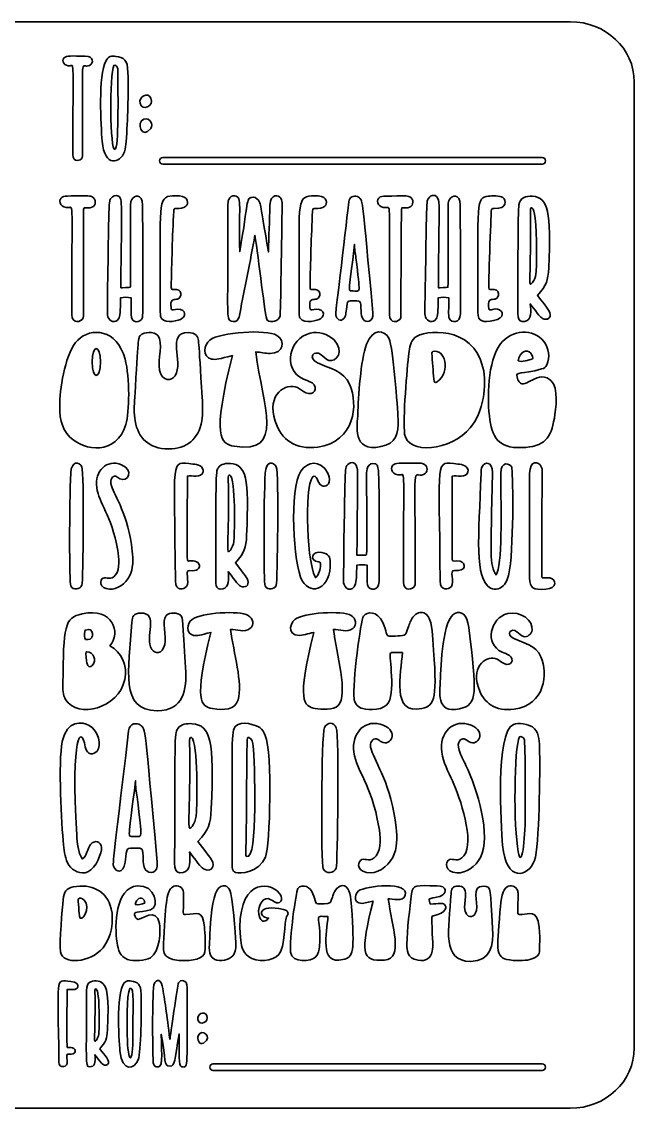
# Model space of a CAD drawing. Header units: inches. Extents: x 7.78 to 13.78, y -13.03 to -8.53.
# Drawn here: x 11.24 to 13.778, y -13.028 to -8.528 of the extents above; entities that cross this region are included whole.
import ezdxf

# ---------------------------------------------------------------- set-up
doc = ezdxf.new("R2010")
doc.units = ezdxf.units.IN
doc.header["$MEASUREMENT"] = 0
doc.layers.add('_U+0421_U+043B_U+043E_U+0439 1', color=7, linetype='Continuous')

# ---------------------------------------------------------------- blocks, each defined once
blk = doc.blocks.new('block 2')
at = {"layer": '_U+0421_U+043B_U+043E_U+0439 1', "color": 240, "lineweight": 35, "true_color": 0xed1c24}
blk.add_open_spline([(13.5124, -8.5278), (13.5124, -8.5278), (8.0431, -8.5278), (8.0431, -8.5278), (7.8965, -8.5278), (7.7778, -8.6393), (7.7778, -8.7769), (7.7778, -8.7769), (7.7778, -12.7785), (7.7778, -12.7785), (7.7778, -12.9161), (7.8965, -13.0278), (8.0431, -13.0278), (8.0431, -13.0278), (13.5124, -13.0278), (13.5124, -13.0278), (13.6589, -13.0278), (13.7778, -12.9161), (13.7778, -12.7785), (13.7778, -12.7785), (13.7778, -8.7769), (13.7778, -8.7769), (13.7778, -8.6393), (13.6589, -8.5278), (13.5124, -8.5278)], degree=3, knots=[0, 0, 0, 0, 1, 1, 1, 2, 2, 2, 3, 3, 3, 4, 4, 4, 5, 5, 5, 6, 6, 6, 7, 7, 7, 8, 8, 8, 8], dxfattribs=at)

msp = doc.modelspace()

# ---------------------------------------------------------------- linework, layer by layer
at = {"layer": '_U+0421_U+043B_U+043E_U+0439 1', "color": 7, "lineweight": 35, "true_color": 0xffffff}
for points, knots in [([(11.4411, -8.7101), (11.4575, -8.7083), (11.4513, -8.6834), (11.452, -9.0782), (11.4521, -9.112), (11.485, -9.105), (11.4905, -9.0896), (11.4921, -9.0853), (11.4921, -9.0807), (11.4921, -9.0762), (11.492, -8.6253), (11.482, -8.7264), (11.5209, -8.7088), (11.538, -8.7011), (11.5404, -8.6696), (11.5023, -8.6699), (11.4468, -8.6703), (11.4247, -8.6668), (11.415, -8.6771), (11.4027, -8.6902), (11.4162, -8.7129), (11.4411, -8.7101)], [0, 0, 0, 0, 1, 1, 1, 2, 2, 2, 3, 3, 3, 4, 4, 4, 5, 5, 5, 6, 6, 6, 7, 7, 7, 7]), ([(11.573, -9.0223), (11.5676, -8.9582), (11.5565, -8.7491), (11.5877, -8.6909), (11.5992, -8.6695), (11.6113, -8.6689), (11.6303, -8.6715), (11.6615, -8.6758), (11.6787, -8.6847), (11.6799, -8.7376), (11.682, -8.8333), (11.6795, -8.9291), (11.6723, -9.0246), (11.6713, -9.0388), (11.6701, -9.0531), (11.6653, -9.0664), (11.6487, -9.1133), (11.5824, -9.1341), (11.573, -9.0223)], [0, 0, 0, 0, 1, 1, 1, 2, 2, 2, 3, 3, 3, 4, 4, 4, 5, 5, 5, 6, 6, 6, 6]), ([(11.6256, -9.0576), (11.6428, -9.0501), (11.6382, -8.8327), (11.638, -8.7311), (11.6379, -8.7257), (11.6379, -8.7201), (11.6354, -8.7153), (11.6329, -8.7105), (11.6271, -8.7069), (11.6219, -8.7086), (11.6018, -8.7456), (11.6063, -9.0662), (11.6256, -9.0576)], [0, 0, 0, 0, 1, 1, 1, 2, 2, 2, 3, 3, 3, 4, 4, 4, 4]), ([(11.7748, -8.844), (11.7628, -8.8184), (11.724, -8.8369), (11.7301, -8.8652), (11.7373, -8.8993), (11.791, -8.8784), (11.7748, -8.844)], [0, 0, 0, 0, 1, 1, 1, 2, 2, 2, 2]), ([(11.7462, -8.931), (11.7108, -8.9425), (11.738, -9.0195), (11.7745, -8.9697), (11.7866, -8.9531), (11.7699, -8.9234), (11.7462, -8.931)], [0, 0, 0, 0, 1, 1, 1, 2, 2, 2, 2]), ([(11.8248, -9.118), (11.8248, -9.118), (13.3962, -9.118), (13.3962, -9.118), (13.4145, -9.118), (13.4146, -9.0902), (13.3962, -9.0902), (13.3962, -9.0902), (11.8248, -9.0902), (11.8248, -9.0902), (11.8064, -9.0902), (11.8064, -9.118), (11.8248, -9.118)], [0, 0, 0, 0, 1, 1, 1, 2, 2, 2, 3, 3, 3, 4, 4, 4, 4]), ([(11.4345, -9.2978), (11.4542, -9.2956), (11.4467, -9.2596), (11.4476, -9.7406), (11.4477, -9.7809), (11.4872, -9.7733), (11.494, -9.7543), (11.4969, -9.7463), (11.4959, -9.7727), (11.4958, -9.306), (11.4958, -9.29), (11.5117, -9.3047), (11.5305, -9.2962), (11.5488, -9.2879), (11.5495, -9.2623), (11.5318, -9.253), (11.5247, -9.2493), (11.5162, -9.2493), (11.5081, -9.2493), (11.4294, -9.2499), (11.4134, -9.247), (11.4031, -9.258), (11.3898, -9.2721), (11.4025, -9.3013), (11.4345, -9.2978)], [0, 0, 0, 0, 1, 1, 1, 2, 2, 2, 3, 3, 3, 4, 4, 4, 5, 5, 5, 6, 6, 6, 7, 7, 7, 8, 8, 8, 8]), ([(11.6501, -9.6296), (11.6535, -9.2771), (11.6586, -9.2617), (11.6402, -9.2496), (11.6301, -9.243), (11.6155, -9.2492), (11.6091, -9.2593), (11.6011, -9.2721), (11.6009, -9.2509), (11.5945, -9.7236), (11.5944, -9.7326), (11.5943, -9.7417), (11.597, -9.7503), (11.6032, -9.7698), (11.6283, -9.7785), (11.6408, -9.7587), (11.6478, -9.7477), (11.6488, -9.7296), (11.6496, -9.671), (11.6639, -9.6683), (11.6788, -9.6683), (11.6931, -9.671), (11.6931, -9.6939), (11.693, -9.7169), (11.6929, -9.7398), (11.6928, -9.7791), (11.7324, -9.7769), (11.7399, -9.7529), (11.7441, -9.7393), (11.7406, -9.325), (11.7401, -9.2873), (11.7394, -9.2379), (11.7058, -9.2458), (11.6957, -9.2646), (11.6878, -9.2795), (11.6901, -9.2687), (11.6907, -9.623), (11.6908, -9.6246), (11.6907, -9.6264), (11.6895, -9.6274), (11.6878, -9.629), (11.6526, -9.6295), (11.6501, -9.6296)], [0, 0, 0, 0, 1, 1, 1, 2, 2, 2, 3, 3, 3, 4, 4, 4, 5, 5, 5, 6, 6, 6, 7, 7, 7, 8, 8, 8, 9, 9, 9, 10, 10, 10, 11, 11, 11, 12, 12, 12, 13, 13, 13, 14, 14, 14, 14]), ([(11.8809, -9.3008), (11.8948, -9.3017), (11.9105, -9.302), (11.9204, -9.2923), (11.9314, -9.2814), (11.9332, -9.2515), (11.8932, -9.2494), (11.8059, -9.2451), (11.8139, -9.2522), (11.8139, -9.5251), (11.8139, -9.7487), (11.8115, -9.7464), (11.8193, -9.7574), (11.8355, -9.7807), (11.8922, -9.7645), (11.9032, -9.7573), (11.9254, -9.743), (11.9172, -9.7087), (11.8682, -9.7206), (11.8574, -9.7232), (11.8592, -9.7166), (11.8581, -9.7021), (11.856, -9.6725), (11.8737, -9.6797), (11.8858, -9.6763), (11.905, -9.6707), (11.9083, -9.6323), (11.8683, -9.6362), (11.8617, -9.6369), (11.8591, -9.6357), (11.8592, -9.6291), (11.8609, -9.5235), (11.8643, -9.4179), (11.8695, -9.3124), (11.87, -9.302), (11.8737, -9.3003), (11.8809, -9.3008)], [0, 0, 0, 0, 1, 1, 1, 2, 2, 2, 3, 3, 3, 4, 4, 4, 5, 5, 5, 6, 6, 6, 7, 7, 7, 8, 8, 8, 9, 9, 9, 10, 10, 10, 11, 11, 11, 12, 12, 12, 12]), ([(12.0997, -9.7628), (12.1081, -9.7711), (12.1234, -9.7729), (12.1325, -9.7645), (12.14, -9.7577), (12.142, -9.7471), (12.1436, -9.7372), (12.1613, -9.6297), (12.1881, -9.5194), (12.2057, -9.412), (12.2213, -9.5017), (12.2482, -9.7567), (12.2571, -9.7642), (12.2719, -9.7768), (12.3063, -9.7679), (12.3104, -9.7452), (12.3116, -9.738), (12.3178, -9.4196), (12.3186, -9.2838), (12.3186, -9.2753), (12.3185, -9.2663), (12.314, -9.2591), (12.3059, -9.2462), (12.2696, -9.2353), (12.268, -9.2885), (12.266, -9.3526), (12.264, -9.4167), (12.262, -9.4808), (12.2274, -9.279), (12.2294, -9.2801), (12.2204, -9.2672), (12.2139, -9.2579), (12.2017, -9.2514), (12.1908, -9.2551), (12.1691, -9.2624), (12.1801, -9.2675), (12.1431, -9.4795), (12.1366, -9.3007), (12.1562, -9.2532), (12.1223, -9.2483), (12.1122, -9.2468), (12.1025, -9.2543), (12.0982, -9.2636), (12.0926, -9.2757), (12.0939, -9.2538), (12.094, -9.5963), (12.094, -9.6358), (12.0888, -9.752), (12.0997, -9.7628)], [0, 0, 0, 0, 1, 1, 1, 2, 2, 2, 3, 3, 3, 4, 4, 4, 5, 5, 5, 6, 6, 6, 7, 7, 7, 8, 8, 8, 9, 9, 9, 10, 10, 10, 11, 11, 11, 12, 12, 12, 13, 13, 13, 14, 14, 14, 15, 15, 15, 16, 16, 16, 16]), ([(12.3945, -9.7574), (12.4106, -9.7807), (12.4673, -9.7645), (12.4784, -9.7573), (12.5006, -9.743), (12.4924, -9.7087), (12.4434, -9.7206), (12.4326, -9.7232), (12.4343, -9.7166), (12.4333, -9.7021), (12.4311, -9.6725), (12.4489, -9.6797), (12.4609, -9.6763), (12.4802, -9.6707), (12.4834, -9.6323), (12.4435, -9.6362), (12.4369, -9.6369), (12.4343, -9.6357), (12.4344, -9.6291), (12.436, -9.5235), (12.4395, -9.4179), (12.4447, -9.3124), (12.4452, -9.302), (12.4488, -9.3003), (12.4561, -9.3008), (12.47, -9.3017), (12.4857, -9.302), (12.4955, -9.2923), (12.5066, -9.2814), (12.5083, -9.2515), (12.4684, -9.2494), (12.3812, -9.2451), (12.3891, -9.2526), (12.3891, -9.5251), (12.3891, -9.7487), (12.3867, -9.7464), (12.3945, -9.7574)], [0, 0, 0, 0, 1, 1, 1, 2, 2, 2, 3, 3, 3, 4, 4, 4, 5, 5, 5, 6, 6, 6, 7, 7, 7, 8, 8, 8, 9, 9, 9, 10, 10, 10, 11, 11, 11, 12, 12, 12, 12]), ([(12.6948, -9.7336), (12.6986, -9.7741), (12.6651, -9.7746), (12.6539, -9.7597), (12.647, -9.7505), (12.6463, -9.7383), (12.6458, -9.7269), (12.644, -9.6798), (12.6497, -9.6824), (12.6, -9.6842), (12.5926, -9.6845), (12.5893, -9.6861), (12.5879, -9.6965), (12.5832, -9.7309), (12.5827, -9.7429), (12.578, -9.7519), (12.5688, -9.7695), (12.5489, -9.7657), (12.543, -9.7486), (12.5402, -9.7404), (12.5412, -9.7315), (12.5422, -9.7228), (12.5428, -9.7184), (12.5951, -9.2708), (12.5964, -9.2665), (12.6009, -9.2507), (12.6227, -9.246), (12.6355, -9.255), (12.6559, -9.2692), (12.65, -9.2619), (12.6948, -9.7336)], [0, 0, 0, 0, 1, 1, 1, 2, 2, 2, 3, 3, 3, 4, 4, 4, 5, 5, 5, 6, 6, 6, 7, 7, 7, 8, 8, 8, 9, 9, 9, 10, 10, 10, 10]), ([(12.8477, -9.253), (12.8367, -9.2472), (12.8234, -9.2493), (12.748, -9.2499), (12.7377, -9.2499), (12.726, -9.2505), (12.719, -9.258), (12.7057, -9.2721), (12.7184, -9.3013), (12.7504, -9.2978), (12.7697, -9.2957), (12.7626, -9.2655), (12.7635, -9.7406), (12.7636, -9.7809), (12.8031, -9.7733), (12.8099, -9.7543), (12.8116, -9.7496), (12.8111, -9.3009), (12.8141, -9.299), (12.8155, -9.2981), (12.8173, -9.2981), (12.819, -9.2982), (12.8283, -9.2988), (12.838, -9.3), (12.8464, -9.2962), (12.8647, -9.2879), (12.8654, -9.2623), (12.8477, -9.253)], [0, 0, 0, 0, 1, 1, 1, 2, 2, 2, 3, 3, 3, 4, 4, 4, 5, 5, 5, 6, 6, 6, 7, 7, 7, 8, 8, 8, 9, 9, 9, 9]), ([(12.9664, -9.267), (12.9591, -9.2368), (12.9335, -9.246), (12.9251, -9.2593), (12.917, -9.2721), (12.9168, -9.2509), (12.9104, -9.7236), (12.9103, -9.7326), (12.9102, -9.7417), (12.9129, -9.7503), (12.9191, -9.7698), (12.9442, -9.7785), (12.9567, -9.7587), (12.9637, -9.7477), (12.9647, -9.7296), (12.9655, -9.671), (12.9799, -9.6683), (12.9947, -9.6683), (13.0091, -9.671), (13.0088, -9.74), (13.0077, -9.7479), (13.0108, -9.7558), (13.0188, -9.7764), (13.0572, -9.7786), (13.0573, -9.7381), (13.0577, -9.5878), (13.0581, -9.4376), (13.056, -9.2873), (13.0553, -9.2379), (13.0217, -9.2457), (13.0116, -9.2646), (13.0062, -9.2748), (13.0061, -9.2868), (13.0061, -9.2983), (13.0061, -9.3009), (13.0074, -9.6257), (13.0054, -9.6274), (13.0037, -9.629), (12.9685, -9.6295), (12.966, -9.6296), (12.9694, -9.2694), (12.9704, -9.2836), (12.9664, -9.267)], [0, 0, 0, 0, 1, 1, 1, 2, 2, 2, 3, 3, 3, 4, 4, 4, 5, 5, 5, 6, 6, 6, 7, 7, 7, 8, 8, 8, 9, 9, 9, 10, 10, 10, 11, 11, 11, 12, 12, 12, 13, 13, 13, 14, 14, 14, 14]), ([(13.1968, -9.3008), (13.2541, -9.3045), (13.2473, -9.266), (13.2336, -9.256), (13.2209, -9.2468), (13.1879, -9.2489), (13.1728, -9.2506), (13.1223, -9.2565), (13.1298, -9.2629), (13.1298, -9.7313), (13.1298, -9.7723), (13.1539, -9.7739), (13.1947, -9.7656), (13.2454, -9.7552), (13.2349, -9.7231), (13.2116, -9.7183), (13.1899, -9.7138), (13.1761, -9.7293), (13.175, -9.7148), (13.1741, -9.7024), (13.1712, -9.6878), (13.1793, -9.6813), (13.1853, -9.6764), (13.1942, -9.6784), (13.2017, -9.6763), (13.2209, -9.6707), (13.2242, -9.6323), (13.1843, -9.6362), (13.1815, -9.6365), (13.1783, -9.6368), (13.1765, -9.6347), (13.1713, -9.629), (13.1846, -9.329), (13.1855, -9.3124), (13.186, -9.302), (13.1896, -9.3003), (13.1968, -9.3008)], [0, 0, 0, 0, 1, 1, 1, 2, 2, 2, 3, 3, 3, 4, 4, 4, 5, 5, 5, 6, 6, 6, 7, 7, 7, 8, 8, 8, 9, 9, 9, 10, 10, 10, 11, 11, 11, 12, 12, 12, 12]), ([(13.4231, -9.5469), (13.4206, -9.6014), (13.4152, -9.6172), (13.3768, -9.6613), (13.4175, -9.7148), (13.4417, -9.7384), (13.4239, -9.7554), (13.4172, -9.7618), (13.4061, -9.7614), (13.398, -9.757), (13.387, -9.7511), (13.3816, -9.742), (13.3468, -9.6967), (13.3501, -9.7263), (13.3522, -9.763), (13.3247, -9.7687), (13.2883, -9.7762), (13.2957, -9.7426), (13.2958, -9.6723), (13.2959, -9.588), (13.295, -9.3127), (13.2996, -9.2858), (13.3044, -9.2571), (13.3279, -9.2483), (13.3563, -9.2506), (13.4223, -9.256), (13.4336, -9.3139), (13.4231, -9.5469)], [0, 0, 0, 0, 1, 1, 1, 2, 2, 2, 3, 3, 3, 4, 4, 4, 5, 5, 5, 6, 6, 6, 7, 7, 7, 8, 8, 8, 9, 9, 9, 9]), ([(13.3677, -9.3423), (13.3611, -9.2882), (13.3472, -9.294), (13.3474, -9.3077), (13.3515, -9.5906), (13.3352, -9.6354), (13.356, -9.6081), (13.3638, -9.5979), (13.3683, -9.5854), (13.3704, -9.5729), (13.3734, -9.5552), (13.3749, -9.4009), (13.3677, -9.3423)], [0, 0, 0, 0, 1, 1, 1, 2, 2, 2, 3, 3, 3, 4, 4, 4, 4]), ([(12.6247, -9.5056), (12.623, -9.4883), (12.6169, -9.4665), (12.619, -9.4493), (12.5953, -9.6434), (12.5915, -9.6433), (12.6055, -9.6429), (12.6488, -9.6418), (12.6409, -9.6654), (12.6247, -9.5056)], [0, 0, 0, 0, 1, 1, 1, 2, 2, 2, 3, 3, 3, 3]), ([(11.4394, -10.2477), (11.4006, -10.2088), (11.3957, -10.1574), (11.3972, -10.1053), (11.3993, -10.0341), (11.4228, -9.8942), (11.4722, -9.846), (11.5263, -9.7932), (11.635, -9.7985), (11.668, -9.9255), (11.6884, -10.004), (11.6865, -10.1432), (11.6708, -10.1956), (11.6329, -10.3224), (11.5004, -10.3087), (11.4394, -10.2477)], [0, 0, 0, 0, 1, 1, 1, 2, 2, 2, 3, 3, 3, 4, 4, 4, 5, 5, 5, 5]), ([(12.0266, -9.9249), (12.0445, -9.9289), (12.0593, -9.9238), (12.1125, -9.9103), (12.0276, -10.2504), (12.0621, -10.276), (12.1199, -10.2857), (12.3315, -10.321), (12.2384, -10.1213), (12.2094, -9.8956), (12.2295, -9.8956), (12.2492, -9.9019), (12.2693, -9.9018), (12.3235, -9.9017), (12.3356, -9.8506), (12.2966, -9.8267), (12.2548, -9.8011), (12.0628, -9.8125), (12.0191, -9.8461), (11.9931, -9.8661), (11.9876, -9.9161), (12.0266, -9.9249)], [0, 0, 0, 0, 1, 1, 1, 2, 2, 2, 3, 3, 3, 4, 4, 4, 5, 5, 5, 6, 6, 6, 7, 7, 7, 7]), ([(12.4663, -10.2891), (12.6202, -10.2686), (12.635, -10.1124), (12.5988, -10.0312), (12.5721, -9.9709), (12.5178, -9.9663), (12.4647, -9.9404), (12.4231, -9.9202), (12.45, -9.8847), (12.4801, -9.9068), (12.4909, -9.9147), (12.4994, -9.9267), (12.5123, -9.9304), (12.5424, -9.9392), (12.5804, -9.8925), (12.5337, -9.8458), (12.5084, -9.8205), (12.4696, -9.8094), (12.4348, -9.8176), (12.3483, -9.8379), (12.3176, -9.9677), (12.4066, -10.0075), (12.4186, -10.0129), (12.4319, -10.0158), (12.4426, -10.0236), (12.4711, -10.0446), (12.4513, -10.0802), (12.4168, -10.0643), (12.4045, -10.0587), (12.3945, -10.0486), (12.3822, -10.0429), (12.335, -10.0207), (12.2533, -10.0709), (12.2896, -10.1816), (12.3155, -10.2606), (12.3739, -10.3013), (12.4663, -10.2891)], [0, 0, 0, 0, 1, 1, 1, 2, 2, 2, 3, 3, 3, 4, 4, 4, 5, 5, 5, 6, 6, 6, 7, 7, 7, 8, 8, 8, 9, 9, 9, 10, 10, 10, 11, 11, 11, 12, 12, 12, 12]), ([(12.6689, -9.8629), (12.6434, -9.9304), (12.6346, -10.0834), (12.6322, -10.1533), (12.6307, -10.1947), (12.6067, -10.3137), (12.7276, -10.2875), (12.7906, -10.2738), (12.8017, -10.2358), (12.7992, -10.1733), (12.7973, -10.1277), (12.7789, -9.8757), (12.762, -9.8408), (12.7434, -9.8021), (12.6941, -9.7962), (12.6689, -9.8629)], [0, 0, 0, 0, 1, 1, 1, 2, 2, 2, 3, 3, 3, 4, 4, 4, 5, 5, 5, 5]), ([(12.8689, -9.8358), (12.9059, -9.8044), (13.1087, -9.7814), (13.1509, -9.9597), (13.1685, -10.0338), (13.1524, -10.1442), (13.0983, -10.2096), (13.0187, -10.306), (12.8387, -10.322), (12.8264, -10.2357), (12.8178, -10.1756), (12.8369, -9.959), (12.8434, -9.9016), (12.8461, -9.8777), (12.8505, -9.8514), (12.8689, -9.8358)], [0, 0, 0, 0, 1, 1, 1, 2, 2, 2, 3, 3, 3, 4, 4, 4, 5, 5, 5, 5]), ([(13.4491, -10.1542), (13.4362, -10.2419), (13.4145, -10.2834), (13.3284, -10.2907), (13.2231, -10.2995), (13.1925, -10.2594), (13.1797, -10.1772), (13.1665, -10.0925), (13.1704, -9.931), (13.2227, -9.8629), (13.2714, -9.7997), (13.3595, -9.7978), (13.4027, -9.8515), (13.4244, -9.8784), (13.4301, -9.9179), (13.4151, -9.949), (13.4099, -9.9599), (13.4053, -9.9625), (13.3939, -9.9658), (13.3097, -9.9901), (13.2853, -9.9747), (13.2919, -9.9992), (13.3116, -10.0722), (13.3587, -9.9789), (13.4162, -10.0029), (13.4637, -10.0227), (13.4566, -10.1034), (13.4491, -10.1542)], [0, 0, 0, 0, 1, 1, 1, 2, 2, 2, 3, 3, 3, 4, 4, 4, 5, 5, 5, 6, 6, 6, 7, 7, 7, 8, 8, 8, 9, 9, 9, 9]), ([(11.7314, -9.8272), (11.7212, -9.8391), (11.7239, -9.8337), (11.7079, -10.0842), (11.7059, -10.1166), (11.7041, -10.1493), (11.7097, -10.1813), (11.7224, -10.253), (11.7669, -10.2954), (11.8471, -10.2973), (11.8471, -10.2973), (11.8471, -10.2973), (11.8471, -10.2973), (11.8485, -10.2973), (11.847, -10.2973), (11.8482, -10.2973), (11.8482, -10.2973), (11.8482, -10.2973), (11.8482, -10.2973), (11.9238, -10.2955), (11.9721, -10.2575), (11.9856, -10.1813), (11.9912, -10.1493), (11.9894, -10.1166), (11.9874, -10.0842), (11.9715, -9.8352), (11.9743, -9.8394), (11.9639, -9.8272), (11.9556, -9.8176), (11.9418, -9.8152), (11.9292, -9.815), (11.8376, -9.8136), (11.9123, -9.9338), (11.8749, -9.9944), (11.8613, -10.0163), (11.8218, -10.02), (11.8109, -9.9708), (11.8014, -9.9276), (11.8282, -9.8557), (11.8034, -9.8272), (11.7886, -9.8103), (11.7453, -9.811), (11.7314, -9.8272)], [0, 0, 0, 0, 1, 1, 1, 2, 2, 2, 3, 3, 3, 4, 4, 4, 5, 5, 5, 6, 6, 6, 7, 7, 7, 8, 8, 8, 9, 9, 9, 10, 10, 10, 11, 11, 11, 12, 12, 12, 13, 13, 13, 14, 14, 14, 14]), ([(11.5316, -9.937), (11.5316, -10.0113), (11.5657, -10.0114), (11.5657, -9.937), (11.5657, -9.8627), (11.5316, -9.8626), (11.5316, -9.937)], [0, 0, 0, 0, 1, 1, 1, 2, 2, 2, 2]), ([(12.9394, -9.9002), (12.9411, -9.9362), (12.9439, -9.9723), (12.9477, -10.0082), (12.949, -10.0199), (12.9512, -10.0267), (12.9612, -10.0194), (13.0205, -9.9762), (12.9923, -9.878), (12.943, -9.8942), (12.9398, -9.8953), (12.9392, -9.8967), (12.9394, -9.9002)], [0, 0, 0, 0, 1, 1, 1, 2, 2, 2, 3, 3, 3, 4, 4, 4, 4]), ([(13.2963, -9.9325), (13.3119, -9.9383), (13.34, -9.9294), (13.3554, -9.9244), (13.3607, -9.9227), (13.3526, -9.9044), (13.3489, -9.9), (13.3336, -9.8822), (13.3024, -9.8933), (13.2963, -9.9325)], [0, 0, 0, 0, 1, 1, 1, 2, 2, 2, 3, 3, 3, 3]), ([(12.905, -10.4031), (12.9234, -10.3948), (12.9241, -10.3691), (12.9063, -10.3598), (12.8991, -10.3561), (12.8907, -10.356), (12.8826, -10.3561), (12.8032, -10.3566), (12.7876, -10.3538), (12.7772, -10.3648), (12.7639, -10.379), (12.7766, -10.4082), (12.8087, -10.4047), (12.8285, -10.4025), (12.821, -10.3664), (12.8219, -10.8488), (12.8219, -10.8893), (12.8616, -10.8814), (12.8684, -10.8625), (12.8702, -10.8574), (12.8702, -10.8518), (12.8702, -10.8464), (12.8702, -10.2985), (12.8579, -10.4245), (12.905, -10.4031)], [0, 0, 0, 0, 1, 1, 1, 2, 2, 2, 3, 3, 3, 4, 4, 4, 5, 5, 5, 6, 6, 6, 7, 7, 7, 8, 8, 8, 8]), ([(11.489, -10.8612), (11.4943, -10.8485), (11.4986, -10.3939), (11.4887, -10.3713), (11.4789, -10.3489), (11.4452, -10.3457), (11.4428, -10.3969), (11.4365, -10.5317), (11.4366, -10.8518), (11.443, -10.8642), (11.4531, -10.8836), (11.4811, -10.8801), (11.489, -10.8612)], [0, 0, 0, 0, 1, 1, 1, 2, 2, 2, 3, 3, 3, 4, 4, 4, 4]), ([(11.686, -10.8241), (11.7024, -10.7926), (11.7018, -10.7553), (11.6979, -10.7202), (11.6817, -10.5717), (11.6249, -10.4909), (11.6116, -10.4502), (11.6017, -10.4198), (11.6179, -10.4084), (11.629, -10.4104), (11.6359, -10.4116), (11.6408, -10.4175), (11.6469, -10.4209), (11.6785, -10.4382), (11.7084, -10.3844), (11.6531, -10.3624), (11.5918, -10.3379), (11.5409, -10.3882), (11.5505, -10.4571), (11.5597, -10.5236), (11.6111, -10.567), (11.6374, -10.7172), (11.6427, -10.7473), (11.6479, -10.7941), (11.6283, -10.8188), (11.6089, -10.8431), (11.5905, -10.8266), (11.5776, -10.8318), (11.5613, -10.8383), (11.5595, -10.8756), (11.6038, -10.8782), (11.6349, -10.88), (11.6697, -10.8555), (11.686, -10.8241)], [0, 0, 0, 0, 1, 1, 1, 2, 2, 2, 3, 3, 3, 4, 4, 4, 5, 5, 5, 6, 6, 6, 7, 7, 7, 8, 8, 8, 9, 9, 9, 10, 10, 10, 11, 11, 11, 11]), ([(11.9356, -10.8007), (11.9669, -10.8049), (11.9771, -10.7904), (11.976, -10.7794), (11.9738, -10.7577), (11.9437, -10.7608), (11.9326, -10.7612), (11.922, -10.7615), (11.9248, -10.7788), (11.9264, -10.4096), (11.9431, -10.4062), (11.9852, -10.4183), (11.9916, -10.3921), (11.9939, -10.3824), (11.9873, -10.3723), (11.9786, -10.3672), (11.9699, -10.3621), (11.9594, -10.361), (11.9494, -10.3599), (11.8519, -10.3495), (11.873, -10.3235), (11.8765, -10.8444), (11.8768, -10.8875), (11.9115, -10.8805), (11.9228, -10.8666), (11.9375, -10.8485), (11.9122, -10.7976), (11.9356, -10.8007)], [0, 0, 0, 0, 1, 1, 1, 2, 2, 2, 3, 3, 3, 4, 4, 4, 5, 5, 5, 6, 6, 6, 7, 7, 7, 8, 8, 8, 9, 9, 9, 9]), ([(12.2484, -10.3969), (12.2425, -10.522), (12.2416, -10.8506), (12.2486, -10.8642), (12.2586, -10.8836), (12.2867, -10.8801), (12.2946, -10.8612), (12.2992, -10.8501), (12.3054, -10.3965), (12.2943, -10.3713), (12.2844, -10.3487), (12.2508, -10.3461), (12.2484, -10.3969)], [0, 0, 0, 0, 1, 1, 1, 2, 2, 2, 3, 3, 3, 4, 4, 4, 4]), ([(12.4506, -10.4095), (12.4654, -10.4086), (12.467, -10.4471), (12.4883, -10.4517), (12.502, -10.4546), (12.5282, -10.4383), (12.5078, -10.3981), (12.4772, -10.3377), (12.4221, -10.3509), (12.3967, -10.3887), (12.3479, -10.4614), (12.3638, -10.779), (12.402, -10.843), (12.4418, -10.9098), (12.521, -10.8729), (12.5184, -10.7673), (12.5179, -10.7456), (12.512, -10.7308), (12.4838, -10.7258), (12.4433, -10.7187), (12.4276, -10.7584), (12.4705, -10.7652), (12.4764, -10.7662), (12.4791, -10.768), (12.4781, -10.7769), (12.4761, -10.7965), (12.4726, -10.8185), (12.4564, -10.8299), (12.4145, -10.746), (12.4131, -10.4119), (12.4506, -10.4095)], [0, 0, 0, 0, 1, 1, 1, 2, 2, 2, 3, 3, 3, 4, 4, 4, 5, 5, 5, 6, 6, 6, 7, 7, 7, 8, 8, 8, 9, 9, 9, 10, 10, 10, 10]), ([(12.6734, -10.864), (12.6814, -10.8847), (12.7199, -10.8868), (12.7201, -10.8463), (12.7214, -10.3532), (12.7225, -10.3656), (12.7031, -10.3581), (12.6923, -10.3538), (12.6796, -10.3613), (12.6742, -10.3715), (12.6687, -10.3816), (12.6686, -10.3937), (12.6687, -10.4052), (12.6693, -10.7502), (12.6722, -10.7361), (12.664, -10.7364), (12.6521, -10.7367), (12.6403, -10.7371), (12.6284, -10.7374), (12.6319, -10.3762), (12.6329, -10.3905), (12.6289, -10.3738), (12.6215, -10.3436), (12.5958, -10.3527), (12.5874, -10.3661), (12.5793, -10.379), (12.5792, -10.3576), (12.5727, -10.8317), (12.5726, -10.8407), (12.5725, -10.8499), (12.5752, -10.8585), (12.5827, -10.882), (12.6226, -10.8943), (12.6258, -10.8385), (12.627, -10.8187), (12.6277, -10.7988), (12.628, -10.7789), (12.6424, -10.7762), (12.6573, -10.7762), (12.6716, -10.779), (12.6714, -10.8482), (12.6703, -10.856), (12.6734, -10.864)], [0, 0, 0, 0, 1, 1, 1, 2, 2, 2, 3, 3, 3, 4, 4, 4, 5, 5, 5, 6, 6, 6, 7, 7, 7, 8, 8, 8, 9, 9, 9, 10, 10, 10, 11, 11, 11, 12, 12, 12, 13, 13, 13, 14, 14, 14, 14]), ([(13.0887, -10.3921), (13.0911, -10.3824), (13.0845, -10.3723), (13.0758, -10.3672), (13.067, -10.3621), (13.0566, -10.361), (13.0465, -10.3599), (12.9485, -10.3495), (12.9702, -10.3243), (12.9736, -10.8444), (12.9739, -10.8875), (13.0087, -10.8805), (13.0199, -10.8666), (13.0347, -10.8485), (13.0093, -10.7976), (13.0327, -10.8007), (13.0806, -10.8071), (13.0828, -10.7694), (13.0558, -10.7622), (13.036, -10.7569), (13.0234, -10.7674), (13.0234, -10.7547), (13.023, -10.6396), (13.0231, -10.5246), (13.0236, -10.4096), (13.0402, -10.4062), (13.0823, -10.4183), (13.0887, -10.3921)], [0, 0, 0, 0, 1, 1, 1, 2, 2, 2, 3, 3, 3, 4, 4, 4, 5, 5, 5, 6, 6, 6, 7, 7, 7, 8, 8, 8, 9, 9, 9, 9]), ([(13.1479, -10.3701), (13.1434, -10.3787), (13.143, -10.3888), (13.1427, -10.3985), (13.134, -10.6603), (13.1133, -10.836), (13.1827, -10.874), (13.2016, -10.8843), (13.2267, -10.8747), (13.2401, -10.8579), (13.2535, -10.8411), (13.2578, -10.8192), (13.261, -10.7981), (13.2803, -10.6705), (13.274, -10.3824), (13.2702, -10.3729), (13.2641, -10.3572), (13.2239, -10.3438), (13.2243, -10.3989), (13.2254, -10.5577), (13.2321, -10.7811), (13.2053, -10.8186), (13.1769, -10.7744), (13.1839, -10.747), (13.1898, -10.3949), (13.1906, -10.3466), (13.1582, -10.3499), (13.1479, -10.3701)], [0, 0, 0, 0, 1, 1, 1, 2, 2, 2, 3, 3, 3, 4, 4, 4, 5, 5, 5, 6, 6, 6, 7, 7, 7, 8, 8, 8, 9, 9, 9, 9]), ([(13.4277, -10.8316), (13.4067, -10.8274), (13.3941, -10.8369), (13.3941, -10.8245), (13.3942, -10.3638), (13.4004, -10.3889), (13.3925, -10.3713), (13.3818, -10.3475), (13.3441, -10.3425), (13.3441, -10.3984), (13.3442, -10.5427), (13.3442, -10.6871), (13.3442, -10.8314), (13.3443, -10.8743), (13.3584, -10.8814), (13.4107, -10.878), (13.4577, -10.8749), (13.4574, -10.8376), (13.4277, -10.8316)], [0, 0, 0, 0, 1, 1, 1, 2, 2, 2, 3, 3, 3, 4, 4, 4, 5, 5, 5, 6, 6, 6, 6]), ([(12.0951, -10.8048), (12.0984, -10.8343), (12.1005, -10.8712), (12.0729, -10.8769), (12.0387, -10.884), (12.0438, -10.8493), (12.0439, -10.8283), (12.0443, -10.3809), (12.0437, -10.3892), (12.0553, -10.3736), (12.066, -10.3592), (12.0865, -10.3559), (12.1046, -10.3574), (12.1692, -10.3627), (12.1824, -10.4155), (12.1716, -10.6545), (12.1691, -10.7087), (12.164, -10.7247), (12.1251, -10.7692), (12.1662, -10.8231), (12.1736, -10.8307), (12.1768, -10.8417), (12.183, -10.8625), (12.1645, -10.8749), (12.1465, -10.8652), (12.1355, -10.8593), (12.1301, -10.8502), (12.0951, -10.8048)], [0, 0, 0, 0, 1, 1, 1, 2, 2, 2, 3, 3, 3, 4, 4, 4, 5, 5, 5, 6, 6, 6, 7, 7, 7, 8, 8, 8, 9, 9, 9, 9]), ([(12.1058, -10.4094), (12.1017, -10.4013), (12.0956, -10.4059), (12.0957, -10.4146), (12.0998, -10.6983), (12.0835, -10.7433), (12.1043, -10.7159), (12.1121, -10.7057), (12.1166, -10.6931), (12.1188, -10.6806), (12.1206, -10.6695), (12.1281, -10.454), (12.1058, -10.4094)], [0, 0, 0, 0, 1, 1, 1, 2, 2, 2, 3, 3, 3, 4, 4, 4, 4]), ([(11.4217, -11.3352), (11.4095, -11.316), (11.4099, -11.2917), (11.4102, -11.269), (11.4132, -11.0317), (11.4155, -10.9968), (11.4902, -10.9801), (11.6175, -10.9515), (11.6521, -11.0585), (11.6052, -11.1121), (11.654, -11.1368), (11.6788, -11.198), (11.6672, -11.2515), (11.6412, -11.3719), (11.473, -11.4162), (11.4217, -11.3352)], [0, 0, 0, 0, 1, 1, 1, 2, 2, 2, 3, 3, 3, 4, 4, 4, 5, 5, 5, 5]), ([(11.9187, -11.2028), (11.9059, -11.0021), (11.9084, -10.9982), (11.899, -10.9872), (11.8873, -10.9736), (11.8509, -10.973), (11.8386, -10.9872), (11.8179, -11.011), (11.8402, -11.0716), (11.8323, -11.1077), (11.8232, -11.1486), (11.7901, -11.1461), (11.7786, -11.1275), (11.7469, -11.0762), (11.8104, -10.9757), (11.733, -10.9769), (11.7035, -10.9774), (11.6978, -10.9909), (11.6963, -11.014), (11.6833, -11.2166), (11.6448, -11.3781), (11.801, -11.3817), (11.801, -11.3817), (11.801, -11.3817), (11.801, -11.3817), (11.801, -11.3817), (11.8019, -11.3817), (11.8019, -11.3817), (11.8019, -11.3817), (11.8019, -11.3817), (11.8019, -11.3817), (11.9092, -11.3792), (11.9247, -11.2973), (11.9187, -11.2028)], [0, 0, 0, 0, 1, 1, 1, 2, 2, 2, 3, 3, 3, 4, 4, 4, 5, 5, 5, 6, 6, 6, 7, 7, 7, 8, 8, 8, 9, 9, 9, 10, 10, 10, 11, 11, 11, 11]), ([(12.0299, -11.3719), (12.0775, -11.3799), (12.1243, -11.3789), (12.1364, -11.3367), (12.1563, -11.267), (12.1174, -11.1413), (12.105, -11.0446), (12.1314, -11.0445), (12.1612, -11.0586), (12.1853, -11.0408), (12.2058, -11.0256), (12.1979, -10.9989), (12.1781, -10.9868), (12.143, -10.9653), (11.982, -10.9749), (11.9453, -11.003), (11.9235, -11.0198), (11.9188, -11.0618), (11.9516, -11.0692), (11.9668, -11.0726), (11.9798, -11.068), (12.0236, -11.0569), (11.9522, -11.3431), (11.9818, -11.3639), (12.0299, -11.3719)], [0, 0, 0, 0, 1, 1, 1, 2, 2, 2, 3, 3, 3, 4, 4, 4, 5, 5, 5, 6, 6, 6, 7, 7, 7, 8, 8, 8, 8]), ([(12.6042, -10.9868), (12.5691, -10.9653), (12.4081, -10.9749), (12.3714, -11.003), (12.3463, -11.0223), (12.3386, -11.0851), (12.4151, -11.0657), (12.4266, -11.0628), (12.4382, -11.0598), (12.4497, -11.0569), (12.3783, -11.3431), (12.4079, -11.3639), (12.456, -11.3719), (12.4818, -11.3762), (12.5317, -11.3792), (12.5504, -11.3599), (12.5946, -11.3144), (12.5434, -11.1406), (12.5311, -11.0446), (12.5575, -11.0445), (12.5873, -11.0586), (12.6114, -11.0408), (12.6319, -11.0256), (12.624, -10.9989), (12.6042, -10.9868)], [0, 0, 0, 0, 1, 1, 1, 2, 2, 2, 3, 3, 3, 4, 4, 4, 5, 5, 5, 6, 6, 6, 7, 7, 7, 8, 8, 8, 8]), ([(12.8981, -11.3718), (12.9535, -11.3592), (12.9615, -11.3321), (12.9435, -11.0867), (12.9399, -11.0384), (12.9355, -10.986), (12.9055, -10.9757), (12.891, -10.9708), (12.8746, -10.9779), (12.8643, -10.9893), (12.854, -11.0006), (12.8485, -11.0154), (12.8432, -11.0297), (12.8419, -11.0333), (12.8317, -11.0631), (12.8289, -11.0656), (12.8212, -11.0724), (12.7755, -11.0729), (12.7622, -11.0719), (12.7475, -11.0707), (12.7541, -11.0554), (12.736, -11.0164), (12.7128, -10.9661), (12.67, -10.97), (12.6559, -10.99), (12.6446, -11.0061), (12.6092, -11.2682), (12.6167, -11.3314), (12.6186, -11.3482), (12.6301, -11.3639), (12.646, -11.3704), (12.6587, -11.3755), (12.7253, -11.3851), (12.7525, -11.3566), (12.793, -11.3141), (12.7594, -11.1541), (12.7677, -11.143), (12.7697, -11.1403), (12.7736, -11.1401), (12.777, -11.1402), (12.7776, -11.1402), (12.8164, -11.1407), (12.817, -11.1407), (12.8127, -11.2256), (12.7679, -11.4013), (12.8981, -11.3718)], [0, 0, 0, 0, 1, 1, 1, 2, 2, 2, 3, 3, 3, 4, 4, 4, 5, 5, 5, 6, 6, 6, 7, 7, 7, 8, 8, 8, 9, 9, 9, 10, 10, 10, 11, 11, 11, 12, 12, 12, 13, 13, 13, 14, 14, 14, 15, 15, 15, 15]), ([(13.0542, -11.3734), (13.1311, -11.3567), (13.1241, -11.3076), (13.092, -11.0368), (13.0852, -10.9791), (13.059, -10.9685), (13.0374, -10.9771), (12.9821, -10.9991), (12.9764, -11.1946), (12.9741, -11.2608), (12.9729, -11.296), (12.953, -11.3954), (13.0542, -11.3734)], [0, 0, 0, 0, 1, 1, 1, 2, 2, 2, 3, 3, 3, 4, 4, 4, 4]), ([(13.2916, -11.054), (13.3006, -11.0607), (13.3077, -11.0707), (13.3186, -11.0738), (13.3346, -11.0785), (13.3518, -11.0641), (13.3543, -11.0477), (13.3603, -11.0099), (13.3083, -10.9663), (13.2535, -10.9791), (13.181, -10.9961), (13.1552, -11.1051), (13.2299, -11.1385), (13.24, -11.143), (13.2512, -11.1455), (13.2601, -11.152), (13.284, -11.1696), (13.2674, -11.1994), (13.2384, -11.1862), (13.2281, -11.1814), (13.2198, -11.173), (13.2094, -11.1682), (13.1699, -11.1496), (13.1013, -11.1917), (13.1317, -11.2846), (13.1534, -11.3508), (13.2025, -11.3851), (13.28, -11.3747), (13.409, -11.3576), (13.4216, -11.2267), (13.3912, -11.1583), (13.3688, -11.1078), (13.3232, -11.1039), (13.2786, -11.0822), (13.2437, -11.0652), (13.2664, -11.0355), (13.2916, -11.054)], [0, 0, 0, 0, 1, 1, 1, 2, 2, 2, 3, 3, 3, 4, 4, 4, 5, 5, 5, 6, 6, 6, 7, 7, 7, 8, 8, 8, 9, 9, 9, 10, 10, 10, 11, 11, 11, 12, 12, 12, 12]), ([(11.5144, -11.087), (11.5412, -11.0888), (11.5417, -11.0291), (11.5034, -11.0481), (11.5017, -11.0489), (11.5013, -11.0495), (11.5011, -11.0516), (11.4977, -11.0907), (11.5033, -11.0862), (11.5144, -11.087)], [0, 0, 0, 0, 1, 1, 1, 2, 2, 2, 3, 3, 3, 3]), ([(11.5091, -11.1371), (11.5081, -11.1371), (11.5071, -11.1372), (11.5065, -11.1379), (11.5038, -11.1415), (11.5088, -11.1779), (11.5095, -11.1823), (11.5124, -11.2023), (11.5245, -11.2032), (11.5333, -11.1928), (11.5513, -11.1718), (11.5372, -11.1381), (11.5091, -11.1371)], [0, 0, 0, 0, 1, 1, 1, 2, 2, 2, 3, 3, 3, 4, 4, 4, 4]), ([(11.5027, -11.5305), (11.5099, -11.5697), (11.5403, -11.5632), (11.552, -11.5483), (11.5707, -11.5245), (11.5606, -11.4659), (11.5188, -11.442), (11.4918, -11.4265), (11.426, -11.4177), (11.4077, -11.5093), (11.3901, -11.5967), (11.4048, -11.8508), (11.4129, -11.9374), (11.4156, -11.9662), (11.4193, -11.9962), (11.4353, -12.0204), (11.4515, -12.0447), (11.4849, -12.0618), (11.5136, -12.0489), (11.5492, -12.0328), (11.5718, -11.9666), (11.5707, -11.948), (11.5691, -11.9213), (11.5416, -11.9151), (11.5251, -11.9355), (11.5106, -11.9534), (11.5111, -11.9831), (11.4904, -11.9954), (11.4728, -11.9657), (11.4699, -11.9301), (11.4678, -11.8959), (11.443, -11.4776), (11.4857, -11.4383), (11.5027, -11.5305)], [0, 0, 0, 0, 1, 1, 1, 2, 2, 2, 3, 3, 3, 4, 4, 4, 5, 5, 5, 6, 6, 6, 7, 7, 7, 8, 8, 8, 9, 9, 9, 10, 10, 10, 11, 11, 11, 11]), ([(12.1117, -12.0198), (12.1116, -11.498), (12.1067, -11.4673), (12.1261, -11.4456), (12.1486, -11.4207), (12.2108, -11.4401), (12.2261, -11.4512), (12.237, -11.4591), (12.2441, -11.4711), (12.2491, -11.4835), (12.2787, -11.5565), (12.2688, -11.9398), (12.2496, -11.9874), (12.2239, -12.0514), (12.1426, -12.0577), (12.1256, -12.0508), (12.1123, -12.0456), (12.1117, -12.0314), (12.1117, -12.0198)], [0, 0, 0, 0, 1, 1, 1, 2, 2, 2, 3, 3, 3, 4, 4, 4, 5, 5, 5, 6, 6, 6, 6]), ([(12.5432, -12.0327), (12.5478, -12.0216), (12.5564, -11.4826), (12.5428, -11.4516), (12.5324, -11.4278), (12.5051, -11.4273), (12.494, -11.451), (12.4804, -11.4801), (12.4797, -12.0189), (12.4886, -12.0362), (12.5005, -12.0593), (12.5338, -12.0552), (12.5432, -12.0327)], [0, 0, 0, 0, 1, 1, 1, 2, 2, 2, 3, 3, 3, 4, 4, 4, 4]), ([(12.7092, -11.4979), (12.7174, -11.4994), (12.7232, -11.5065), (12.7304, -11.5104), (12.7679, -11.5309), (12.8034, -11.4673), (12.7378, -11.441), (12.6653, -11.4121), (12.6046, -11.4713), (12.6161, -11.5534), (12.627, -11.6323), (12.688, -11.6837), (12.7192, -11.8619), (12.7254, -11.8976), (12.7316, -11.9531), (12.7083, -11.9824), (12.6853, -12.0112), (12.6634, -11.9917), (12.6483, -11.9978), (12.6328, -12.004), (12.6238, -12.0402), (12.6677, -12.0511), (12.7097, -12.0614), (12.7567, -12.0274), (12.7768, -11.9887), (12.7962, -11.9514), (12.7955, -11.9071), (12.7909, -11.8654), (12.7717, -11.6893), (12.7043, -11.5935), (12.6885, -11.5452), (12.6764, -11.5079), (12.6973, -11.4958), (12.7092, -11.4979)], [0, 0, 0, 0, 1, 1, 1, 2, 2, 2, 3, 3, 3, 4, 4, 4, 5, 5, 5, 6, 6, 6, 7, 7, 7, 8, 8, 8, 9, 9, 9, 10, 10, 10, 11, 11, 11, 11]), ([(13.012, -11.9978), (12.9914, -12.0061), (12.9918, -12.0499), (13.043, -12.0529), (13.0799, -12.0551), (13.1212, -12.0259), (13.1405, -11.9887), (13.1863, -11.9007), (13.1278, -11.7054), (13.0803, -11.6079), (13.0703, -11.5872), (13.0593, -11.5669), (13.0523, -11.5452), (13.0401, -11.5079), (13.061, -11.4958), (13.0729, -11.4979), (13.0811, -11.4994), (13.0869, -11.5065), (13.0941, -11.5104), (13.1306, -11.5304), (13.1682, -11.4677), (13.1015, -11.441), (13.029, -11.4121), (12.9683, -11.4713), (12.9798, -11.5534), (12.9856, -11.5952), (13.0068, -11.6331), (13.0244, -11.6716), (13.0554, -11.7392), (13.1182, -11.9243), (13.072, -11.9824), (13.049, -12.0112), (13.0271, -11.9917), (13.012, -11.9978)], [0, 0, 0, 0, 1, 1, 1, 2, 2, 2, 3, 3, 3, 4, 4, 4, 5, 5, 5, 6, 6, 6, 7, 7, 7, 8, 8, 8, 9, 9, 9, 10, 10, 10, 11, 11, 11, 11]), ([(13.3644, -12.0011), (13.3404, -12.0691), (13.2457, -12.0967), (13.2323, -11.938), (13.2255, -11.857), (13.2003, -11.4733), (13.2771, -11.438), (13.296, -11.4294), (13.3411, -11.4383), (13.3562, -11.4487), (13.3813, -11.4658), (13.3846, -11.5004), (13.3853, -11.5305), (13.3876, -11.6377), (13.3849, -11.9435), (13.3644, -12.0011)], [0, 0, 0, 0, 1, 1, 1, 2, 2, 2, 3, 3, 3, 4, 4, 4, 5, 5, 5, 5]), ([(11.621, -12.0275), (11.6162, -12.0133), (11.614, -12.0487), (11.6827, -11.4641), (11.6866, -11.4306), (11.7178, -11.4311), (11.731, -11.4403), (11.7551, -11.4571), (11.7473, -11.4394), (11.8015, -12.0097), (11.8061, -12.0579), (11.7661, -12.0583), (11.7529, -12.0407), (11.7426, -12.0271), (11.7436, -12.0102), (11.7421, -11.9705), (11.7415, -11.9555), (11.7374, -11.9491), (11.717, -11.9499), (11.6682, -11.9517), (11.6775, -11.943), (11.6685, -12.0083), (11.6616, -12.0588), (11.6286, -12.0497), (11.621, -12.0275)], [0, 0, 0, 0, 1, 1, 1, 2, 2, 2, 3, 3, 3, 4, 4, 4, 5, 5, 5, 6, 6, 6, 7, 7, 7, 8, 8, 8, 8]), ([(11.9953, -12.0375), (11.983, -12.0309), (11.9786, -12.0233), (11.9343, -11.9658), (11.9383, -12.0008), (11.9408, -12.0446), (11.908, -12.0513), (11.8647, -12.0603), (11.8736, -12.0203), (11.8737, -11.9368), (11.8743, -11.4693), (11.8733, -11.4729), (11.8871, -11.4543), (11.8998, -11.4372), (11.9242, -11.4333), (11.9456, -11.4351), (12.0225, -11.4414), (12.0379, -11.5046), (12.0251, -11.7875), (12.0221, -11.8524), (12.0157, -11.8712), (11.97, -11.9236), (12.0249, -11.9957), (12.0279, -11.9982), (12.0313, -12.0096), (12.0386, -12.0343), (12.0167, -12.049), (11.9953, -12.0375)], [0, 0, 0, 0, 1, 1, 1, 2, 2, 2, 3, 3, 3, 4, 4, 4, 5, 5, 5, 6, 6, 6, 7, 7, 7, 8, 8, 8, 9, 9, 9, 9]), ([(12.1688, -11.9793), (12.1688, -11.9825), (12.1696, -11.9842), (12.1708, -11.9848), (12.2213, -12.0094), (12.2034, -11.5818), (12.1993, -11.5287), (12.1982, -11.5141), (12.1944, -11.4963), (12.1802, -11.4922), (12.1707, -11.4894), (12.1744, -11.4736), (12.1688, -11.9793)], [0, 0, 0, 0, 1, 1, 1, 2, 2, 2, 3, 3, 3, 4, 4, 4, 4]), ([(11.947, -11.4968), (11.9422, -11.4872), (11.935, -11.4926), (11.9351, -11.503), (11.94, -11.8399), (11.9207, -11.8928), (11.9453, -11.8604), (11.9546, -11.8482), (11.9599, -11.8334), (11.9624, -11.8184), (11.9646, -11.8057), (11.9734, -11.5495), (11.947, -11.4968)], [0, 0, 0, 0, 1, 1, 1, 2, 2, 2, 3, 3, 3, 4, 4, 4, 4]), ([(13.3216, -11.4986), (13.318, -11.4917), (13.3098, -11.4866), (13.3024, -11.489), (13.2791, -11.5319), (13.2775, -11.8652), (13.2969, -11.9651), (13.3118, -12.0423), (13.3255, -11.9152), (13.3258, -11.8182), (13.3258, -11.8072), (13.3275, -11.5099), (13.3216, -11.4986)], [0, 0, 0, 0, 1, 1, 1, 2, 2, 2, 3, 3, 3, 4, 4, 4, 4]), ([(11.6953, -11.9018), (11.7468, -11.9005), (11.7374, -11.9286), (11.7182, -11.7384), (11.7161, -11.7178), (11.7089, -11.6919), (11.7114, -11.6715), (11.6833, -11.9011), (11.6784, -11.9022), (11.6953, -11.9018)], [0, 0, 0, 0, 1, 1, 1, 2, 2, 2, 3, 3, 3, 3]), ([(11.6107, -12.2014), (11.6222, -12.2495), (11.6116, -12.3209), (11.5767, -12.3631), (11.5239, -12.427), (11.4086, -12.4347), (11.4008, -12.3799), (11.3953, -12.341), (11.4077, -12.2009), (11.4118, -12.1639), (11.4157, -12.1298), (11.4238, -12.117), (11.4534, -12.1109), (11.5261, -12.0961), (11.593, -12.1266), (11.6107, -12.2014)], [0, 0, 0, 0, 1, 1, 1, 2, 2, 2, 3, 3, 3, 4, 4, 4, 5, 5, 5, 5]), ([(11.7731, -12.4041), (11.7517, -12.4176), (11.7034, -12.42), (11.6785, -12.411), (11.6474, -12.3997), (11.6396, -12.3719), (11.6349, -12.3421), (11.6235, -12.2687), (11.6269, -12.1147), (11.7196, -12.1068), (11.7932, -12.1005), (11.813, -12.194), (11.7735, -12.2054), (11.7197, -12.2209), (11.7033, -12.2113), (11.7075, -12.227), (11.7098, -12.2352), (11.7139, -12.2451), (11.7224, -12.2457), (11.7353, -12.2464), (11.7963, -12.194), (11.8107, -12.2626), (11.8162, -12.289), (11.8124, -12.3792), (11.7731, -12.4041)], [0, 0, 0, 0, 1, 1, 1, 2, 2, 2, 3, 3, 3, 4, 4, 4, 5, 5, 5, 6, 6, 6, 7, 7, 7, 8, 8, 8, 8]), ([(11.909, -12.1279), (11.9033, -12.1054), (11.8783, -12.102), (11.8643, -12.1114), (11.8413, -12.1269), (11.8366, -12.1665), (11.8282, -12.3262), (11.8259, -12.3705), (11.8161, -12.409), (11.8901, -12.4151), (11.9214, -12.4176), (11.9822, -12.417), (11.9958, -12.3891), (12.0041, -12.3722), (11.9984, -12.295), (11.9964, -12.2758), (11.9892, -12.2057), (11.9682, -12.2222), (11.9183, -12.2254), (11.9119, -12.2259), (11.9091, -12.2241), (11.9092, -12.2157), (11.9104, -12.1519), (11.9117, -12.1388), (11.909, -12.1279)], [0, 0, 0, 0, 1, 1, 1, 2, 2, 2, 3, 3, 3, 4, 4, 4, 5, 5, 5, 6, 6, 6, 7, 7, 7, 8, 8, 8, 8]), ([(12.04, -12.4113), (12.0616, -12.421), (12.0988, -12.413), (12.1138, -12.3964), (12.127, -12.3815), (12.1274, -12.3595), (12.1266, -12.3396), (12.1254, -12.3093), (12.1134, -12.147), (12.1026, -12.1245), (12.0901, -12.0986), (12.0582, -12.0968), (12.0424, -12.1388), (12.0258, -12.1825), (12.0202, -12.2814), (12.0186, -12.3266), (12.0177, -12.3537), (12.0089, -12.3974), (12.04, -12.4113)], [0, 0, 0, 0, 1, 1, 1, 2, 2, 2, 3, 3, 3, 4, 4, 4, 5, 5, 5, 6, 6, 6, 6]), ([(12.1787, -12.3988), (12.2152, -12.4256), (12.2804, -12.4189), (12.3046, -12.3913), (12.3317, -12.3603), (12.3268, -12.2538), (12.3365, -12.2348), (12.3388, -12.2304), (12.3427, -12.2266), (12.3432, -12.2216), (12.3436, -12.218), (12.342, -12.2144), (12.3395, -12.2117), (12.3356, -12.2076), (12.3298, -12.2058), (12.3243, -12.2045), (12.2183, -12.1781), (12.2135, -12.2377), (12.2633, -12.2402), (12.25, -12.2563), (12.2351, -12.2587), (12.2267, -12.239), (12.2102, -12.2002), (12.2342, -12.156), (12.2607, -12.1596), (12.2764, -12.1617), (12.2915, -12.1838), (12.3078, -12.1754), (12.3174, -12.1704), (12.3217, -12.1555), (12.3078, -12.1378), (12.2634, -12.081), (12.126, -12.0854), (12.1461, -12.3199), (12.1486, -12.3501), (12.1526, -12.3796), (12.1787, -12.3988)], [0, 0, 0, 0, 1, 1, 1, 2, 2, 2, 3, 3, 3, 4, 4, 4, 5, 5, 5, 6, 6, 6, 7, 7, 7, 8, 8, 8, 9, 9, 9, 10, 10, 10, 11, 11, 11, 12, 12, 12, 12]), ([(12.5709, -12.4122), (12.6139, -12.4024), (12.6197, -12.3807), (12.6059, -12.1924), (12.6032, -12.1552), (12.5997, -12.1148), (12.5766, -12.1069), (12.5655, -12.1031), (12.5528, -12.1086), (12.5448, -12.1173), (12.5369, -12.126), (12.5327, -12.1374), (12.5286, -12.1485), (12.5276, -12.1512), (12.5197, -12.1743), (12.5175, -12.1762), (12.5116, -12.1814), (12.4743, -12.1816), (12.4662, -12.181), (12.4614, -12.1806), (12.4602, -12.1795), (12.4588, -12.1755), (12.4517, -12.1551), (12.4458, -12.1211), (12.4198, -12.1099), (12.4077, -12.1047), (12.3918, -12.1071), (12.3842, -12.1179), (12.3755, -12.1303), (12.3482, -12.3318), (12.354, -12.381), (12.3596, -12.4287), (12.4401, -12.42), (12.4586, -12.4005), (12.4693, -12.3893), (12.472, -12.3728), (12.4731, -12.3573), (12.483, -12.2234), (12.441, -12.2308), (12.5084, -12.2341), (12.505, -12.301), (12.4702, -12.4351), (12.5709, -12.4122)], [0, 0, 0, 0, 1, 1, 1, 2, 2, 2, 3, 3, 3, 4, 4, 4, 5, 5, 5, 6, 6, 6, 7, 7, 7, 8, 8, 8, 9, 9, 9, 10, 10, 10, 11, 11, 11, 12, 12, 12, 13, 13, 13, 14, 14, 14, 14]), ([(12.8288, -12.1458), (12.8479, -12.0857), (12.6644, -12.1057), (12.6354, -12.1279), (12.6165, -12.1425), (12.6097, -12.1913), (12.6691, -12.1762), (12.678, -12.174), (12.6869, -12.1717), (12.6958, -12.1695), (12.6427, -12.382), (12.6455, -12.4216), (12.7429, -12.4141), (12.8235, -12.4079), (12.7732, -12.2743), (12.7585, -12.16), (12.7737, -12.1599), (12.8196, -12.1745), (12.8288, -12.1458)], [0, 0, 0, 0, 1, 1, 1, 2, 2, 2, 3, 3, 3, 4, 4, 4, 5, 5, 5, 6, 6, 6, 6]), ([(12.9425, -12.3415), (12.943, -12.3536), (12.9434, -12.3659), (12.9409, -12.3778), (12.9348, -12.4061), (12.9143, -12.4205), (12.8819, -12.4148), (12.8345, -12.4064), (12.8355, -12.3726), (12.8357, -12.348), (12.8363, -12.2924), (12.8476, -12.1949), (12.8553, -12.1398), (12.8612, -12.0979), (12.873, -12.1064), (12.9602, -12.1065), (13.003, -12.1065), (12.9984, -12.1338), (12.9841, -12.1444), (12.9766, -12.15), (12.9672, -12.152), (12.958, -12.1538), (12.9563, -12.1542), (12.9311, -12.159), (12.9296, -12.16), (12.9265, -12.1628), (12.9313, -12.1784), (12.9329, -12.1824), (12.9693, -12.1802), (12.9831, -12.1771), (12.9911, -12.1833), (13.0032, -12.1926), (13, -12.2201), (12.9453, -12.2304), (12.9348, -12.2324), (12.9385, -12.2314), (12.9425, -12.3415)], [0, 0, 0, 0, 1, 1, 1, 2, 2, 2, 3, 3, 3, 4, 4, 4, 5, 5, 5, 6, 6, 6, 7, 7, 7, 8, 8, 8, 9, 9, 9, 10, 10, 10, 11, 11, 11, 12, 12, 12, 12]), ([(13.1003, -12.4198), (13.1003, -12.4198), (13.1003, -12.4198), (13.1003, -12.4198), (13.184, -12.4178), (13.1949, -12.3532), (13.1903, -12.2819), (13.1797, -12.12), (13.1881, -12.1083), (13.1527, -12.1078), (13.1, -12.1069), (13.132, -12.1712), (13.1237, -12.2086), (13.1167, -12.2404), (13.0911, -12.238), (13.0823, -12.2239), (13.0622, -12.1912), (13.0909, -12.1383), (13.0713, -12.1157), (13.0618, -12.1048), (13.0338, -12.1052), (13.0248, -12.1157), (13.02, -12.1212), (13.0194, -12.1291), (13.0189, -12.1364), (13.0088, -12.2937), (12.9794, -12.417), (13.0996, -12.4198), (13.0996, -12.4198), (13.0996, -12.4198), (13.0996, -12.4198), (13.0996, -12.4198), (13.1003, -12.4198), (13.1003, -12.4198)], [0, 0, 0, 0, 1, 1, 1, 2, 2, 2, 3, 3, 3, 4, 4, 4, 5, 5, 5, 6, 6, 6, 7, 7, 7, 8, 8, 8, 9, 9, 9, 10, 10, 10, 11, 11, 11, 11]), ([(13.2947, -12.1279), (13.289, -12.1054), (13.264, -12.102), (13.25, -12.1114), (13.2317, -12.1237), (13.2258, -12.1537), (13.2211, -12.2149), (13.2086, -12.3786), (13.1967, -12.4086), (13.2759, -12.4151), (13.302, -12.4172), (13.3289, -12.4171), (13.3539, -12.4091), (13.3838, -12.3995), (13.3848, -12.3836), (13.3853, -12.3684), (13.3906, -12.2134), (13.3629, -12.2187), (13.3345, -12.2225), (13.2973, -12.2273), (13.2947, -12.227), (13.295, -12.2157), (13.2962, -12.1519), (13.2975, -12.1388), (13.2947, -12.1279)], [0, 0, 0, 0, 1, 1, 1, 2, 2, 2, 3, 3, 3, 4, 4, 4, 5, 5, 5, 6, 6, 6, 7, 7, 7, 8, 8, 8, 8]), ([(11.499, -12.1654), (11.4902, -12.1566), (11.4771, -12.1568), (11.4744, -12.1601), (11.4724, -12.1627), (11.4789, -12.2296), (11.4793, -12.2328), (11.4829, -12.2663), (11.5304, -12.1967), (11.499, -12.1654)], [0, 0, 0, 0, 1, 1, 1, 2, 2, 2, 3, 3, 3, 3]), ([(11.7104, -12.1839), (11.7205, -12.1876), (11.7387, -12.1818), (11.7486, -12.1786), (11.7521, -12.1774), (11.7468, -12.1656), (11.7444, -12.1628), (11.7342, -12.1509), (11.7143, -12.1591), (11.7104, -12.1839)], [0, 0, 0, 0, 1, 1, 1, 2, 2, 2, 3, 3, 3, 3]), ([(11.4432, -12.5023), (11.375, -12.495), (11.3911, -12.4779), (11.3934, -12.8332), (11.3935, -12.8401), (11.394, -12.848), (11.3995, -12.8522), (11.4071, -12.8582), (11.4191, -12.8556), (11.4251, -12.8484), (11.4352, -12.836), (11.4178, -12.8012), (11.4338, -12.8033), (11.4665, -12.8077), (11.468, -12.7819), (11.4496, -12.777), (11.4438, -12.7755), (11.4377, -12.7761), (11.4318, -12.7763), (11.4285, -12.7764), (11.4274, -12.7755), (11.4274, -12.7719), (11.4272, -12.6933), (11.4272, -12.6148), (11.4276, -12.5362), (11.4414, -12.5334), (11.4676, -12.5427), (11.472, -12.5243), (11.4742, -12.5154), (11.468, -12.5049), (11.4432, -12.5023)], [0, 0, 0, 0, 1, 1, 1, 2, 2, 2, 3, 3, 3, 4, 4, 4, 5, 5, 5, 6, 6, 6, 7, 7, 7, 8, 8, 8, 9, 9, 9, 10, 10, 10, 10]), ([(11.5633, -12.7818), (11.5825, -12.8071), (11.6094, -12.8331), (11.5955, -12.8463), (11.5801, -12.861), (11.5605, -12.8291), (11.5427, -12.8061), (11.545, -12.8263), (11.5464, -12.8515), (11.5276, -12.8554), (11.5026, -12.8605), (11.5077, -12.8519), (11.508, -12.6715), (11.5081, -12.566), (11.5056, -12.5251), (11.5155, -12.5116), (11.5263, -12.4971), (11.5547, -12.4982), (11.5686, -12.5056), (11.5957, -12.52), (11.6012, -12.5665), (11.595, -12.7035), (11.5933, -12.7406), (11.5897, -12.7515), (11.5633, -12.7818)], [0, 0, 0, 0, 1, 1, 1, 2, 2, 2, 3, 3, 3, 4, 4, 4, 5, 5, 5, 6, 6, 6, 7, 7, 7, 8, 8, 8, 8]), ([(11.7348, -12.5555), (11.7361, -12.6187), (11.7344, -12.7935), (11.7228, -12.8265), (11.7091, -12.8651), (11.6545, -12.8822), (11.6467, -12.7901), (11.6426, -12.742), (11.628, -12.5227), (11.6725, -12.5023), (11.6791, -12.4992), (11.6867, -12.5001), (11.6939, -12.5011), (11.7196, -12.5046), (11.7338, -12.5119), (11.7348, -12.5555)], [0, 0, 0, 0, 1, 1, 1, 2, 2, 2, 3, 3, 3, 4, 4, 4, 5, 5, 5, 5]), ([(11.8893, -12.5086), (11.8857, -12.515), (11.8548, -12.735), (11.8538, -12.7422), (11.8399, -12.6367), (11.8328, -12.5799), (11.8217, -12.5208), (11.8157, -12.4888), (11.7876, -12.49), (11.7855, -12.529), (11.7802, -12.6278), (11.7821, -12.7781), (11.7845, -12.8321), (11.785, -12.8414), (11.7856, -12.8529), (11.7964, -12.8556), (11.8295, -12.864), (11.8175, -12.8159), (11.8179, -12.7212), (11.8385, -12.8278), (11.8248, -12.8539), (11.8546, -12.8532), (11.8741, -12.8527), (11.873, -12.834), (11.8919, -12.7195), (11.8926, -12.8443), (11.8886, -12.8557), (11.9076, -12.8567), (11.9281, -12.8579), (11.9256, -12.8604), (11.9256, -12.5278), (11.9256, -12.4914), (11.897, -12.4947), (11.8893, -12.5086)], [0, 0, 0, 0, 1, 1, 1, 2, 2, 2, 3, 3, 3, 4, 4, 4, 5, 5, 5, 6, 6, 6, 7, 7, 7, 8, 8, 8, 9, 9, 9, 10, 10, 10, 11, 11, 11, 11]), ([(11.5571, -12.5633), (11.5528, -12.5287), (11.543, -12.5285), (11.5432, -12.5397), (11.546, -12.733), (11.5347, -12.7642), (11.5491, -12.7454), (11.5544, -12.7384), (11.5575, -12.7299), (11.5589, -12.7213), (11.5609, -12.7092), (11.562, -12.6035), (11.5571, -12.5633)], [0, 0, 0, 0, 1, 1, 1, 2, 2, 2, 3, 3, 3, 4, 4, 4, 4]), ([(11.687, -12.5316), (11.6743, -12.555), (11.6762, -12.6971), (11.6768, -12.7234), (11.6795, -12.8458), (11.7001, -12.8568), (11.7005, -12.7212), (11.701, -12.5471), (11.7039, -12.5261), (11.687, -12.5316)], [0, 0, 0, 0, 1, 1, 1, 2, 2, 2, 3, 3, 3, 3]), ([(12.0061, -12.6432), (11.9962, -12.6221), (11.9643, -12.6373), (11.9693, -12.6607), (11.9752, -12.6888), (12.0195, -12.6716), (12.0061, -12.6432)], [0, 0, 0, 0, 1, 1, 1, 2, 2, 2, 2]), ([(11.9704, -12.7271), (11.965, -12.7401), (11.975, -12.7689), (11.9936, -12.7577), (12.0352, -12.7326), (11.9843, -12.6931), (11.9704, -12.7271)], [0, 0, 0, 0, 1, 1, 1, 2, 2, 2, 2]), ([(13.3962, -12.8436), (13.3962, -12.8436), (12.0327, -12.8436), (12.0327, -12.8436), (12.0251, -12.8436), (12.0188, -12.8499), (12.0188, -12.8575), (12.0188, -12.8652), (12.0251, -12.8714), (12.0327, -12.8714), (12.0327, -12.8714), (13.3962, -12.8714), (13.3962, -12.8714), (13.4039, -12.8714), (13.4101, -12.8652), (13.4101, -12.8575), (13.4101, -12.8499), (13.4039, -12.8436), (13.3962, -12.8436)], [0, 0, 0, 0, 1, 1, 1, 2, 2, 2, 3, 3, 3, 4, 4, 4, 5, 5, 5, 6, 6, 6, 6])]:
    msp.add_open_spline(points, degree=3, knots=knots, dxfattribs=at)

# ---------------------------------------------------------------- block references
at = {"layer": '_U+0421_U+043B_U+043E_U+0439 1'}
msp.add_blockref('block 2', (0, 0), dxfattribs=at)

doc.saveas('drawing.dxf')
